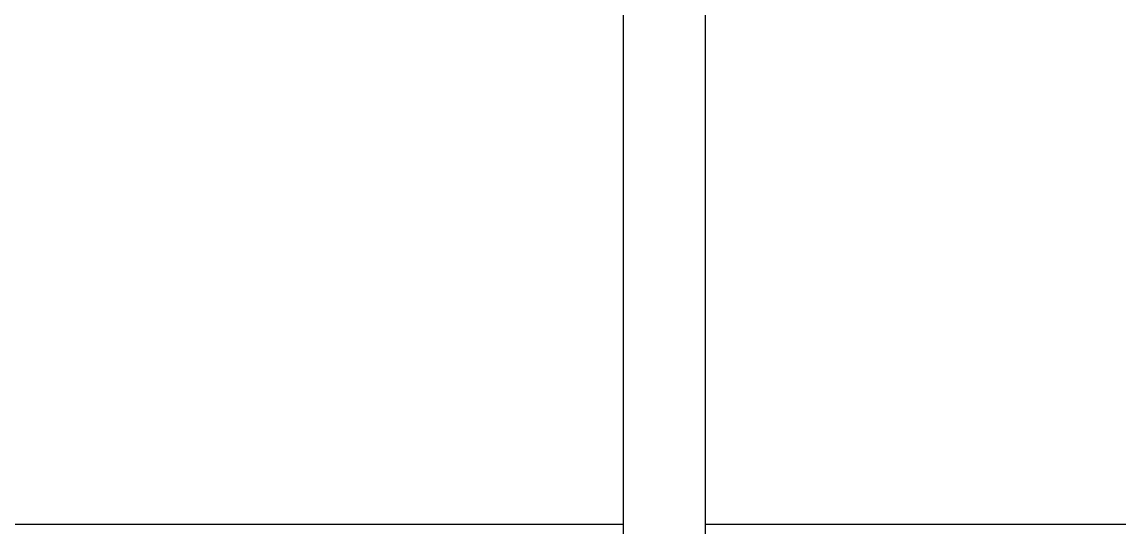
# Model space of a CAD drawing. Header units: millimetres. Extents: x 13515 to 183937, y -33900 to -660.
# Drawn here: x 118604.256 to 118608.231, y -19353.315 to -19351.483 of the extents above; entities that cross this region are included whole.
import ezdxf

# ---------------------------------------------------------------- set-up
doc = ezdxf.new("R2010")
doc.units = ezdxf.units.MM
doc.header["$LTSCALE"] = 100
doc.header["$MEASUREMENT"] = 0
doc.layers.get('0').update_dxf_attribs({"linetype": 'CONTINUOUS'})
doc.layers.add('ELE9', color=9, linetype='CONTINUOUS')
doc.layers.add('TOI', color=12, linetype='CONTINUOUS')

# ---------------------------------------------------------------- blocks, each defined once
blk = doc.blocks.new('A$C5C140EDA')
at = {"layer": 'TOI'}
for p, q in [((139.98, 194.48), (139.98, 559.96)), ((85, 194.48), (375, 194.48)), ((85, 175.48), (375, 175.48)), ((139.98, 54.45), (139.98, 175.48)), ((140, 157.64), (140, 175.48)), ((139.98, 157.64), (140, 157.64))]:
    blk.add_line(p, q, dxfattribs=at)
blk.add_arc((129, 157.64), 11, 359.4762, 0, dxfattribs=at)
blk = doc.blocks.new('FGHJ')
at = {"layer": 'ELE9', "ltscale": 0.1}
for points in [[(37030999.07, 67646.34), (37004299.07, 67646.34, 0.414214), (36980799.07, 44146.34), (36980799.07, 24146.34)], [(37030999.07, 67346.34), (37004299.07, 67346.34, 0.414214), (36981099.07, 44146.34), (36981099.07, 24146.34)]]:
    blk.add_lwpolyline(points, format="xyb", dxfattribs=at)
at = {"layer": 'ELE9', "ltscale": 0.1, "rotation": 90}
blk.add_blockref('A$C5C140EDA', (36997294.04, 57296.33), dxfattribs=at)

msp = doc.modelspace()

# ---------------------------------------------------------------- block references
at = {"xscale": 0.01565102769230769, "yscale": 0.01565102769230769, "zscale": 0.01565102769230769}
msp.add_blockref('FGHJ', (-460436.1937, -20252.2424), dxfattribs=at)

doc.saveas('drawing.dxf')
